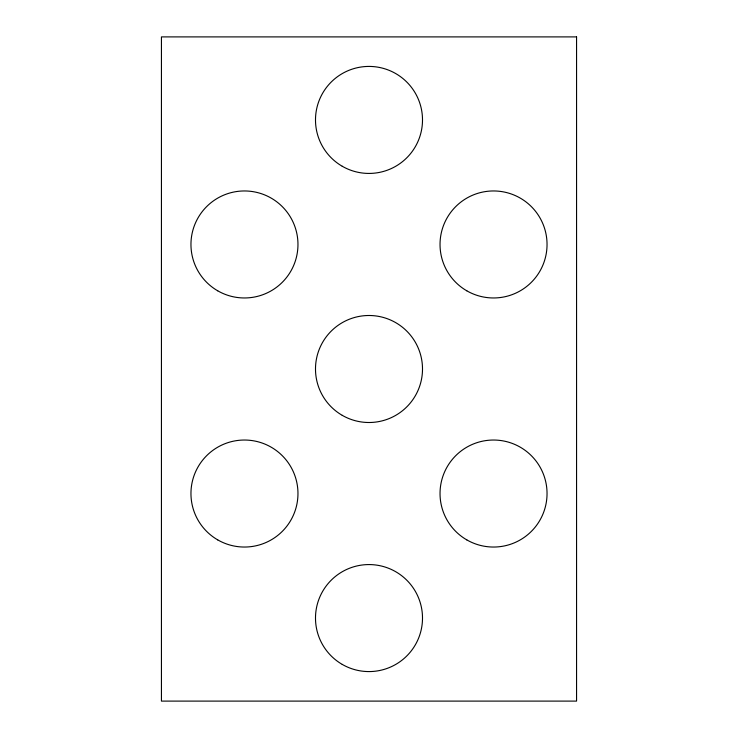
<?xml version="1.0" encoding="UTF-8"?>
<svg xmlns="http://www.w3.org/2000/svg" width="738" height="738" viewBox="0 0 738 738"><rect width="100%" height="100%" fill="white"/><g stroke="black" fill="none" stroke-linecap="round" stroke-linejoin="round"><path stroke-width="1.11" d="M576.562 36.9L161.438 36.9L161.438 701.1L576.562 701.1L576.562 36.9M342.248 166.262A53.505 53.505 0 0 0 422.505 119.925A53.505 53.505 0 0 0 342.248 73.588A53.505 53.505 0 0 0 342.248 166.262M217.71 290.8A53.505 53.505 0 0 0 297.967 244.463A53.505 53.505 0 0 0 217.71 198.125A53.505 53.505 0 0 0 217.71 290.8M342.248 415.337A53.505 53.505 0 0 0 422.505 369A53.505 53.505 0 0 0 342.248 322.663A53.505 53.505 0 0 0 342.248 415.337M466.785 539.875A53.505 53.505 0 0 0 547.043 493.537A53.505 53.505 0 0 0 466.785 447.2A53.505 53.505 0 0 0 466.785 539.875M342.248 664.412A53.505 53.505 0 0 0 422.505 618.075A53.505 53.505 0 0 0 342.248 571.738A53.505 53.505 0 0 0 342.248 664.412M217.71 539.875A53.505 53.505 0 0 0 297.967 493.537A53.505 53.505 0 0 0 217.71 447.2A53.505 53.505 0 0 0 217.71 539.875M466.785 290.8A53.505 53.505 0 0 0 547.043 244.463A53.505 53.505 0 0 0 466.785 198.125A53.505 53.505 0 0 0 466.785 290.8"/></g></svg>
